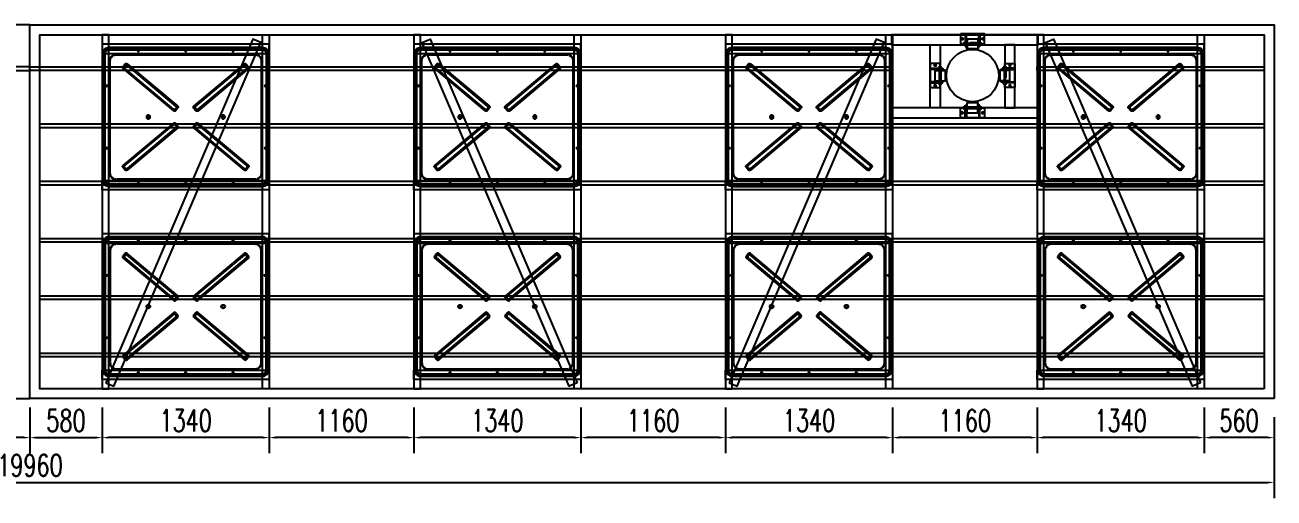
# Model space of a CAD drawing. Header units: millimetres. Extents: x 20612 to 158249, y -13511 to 156976.
# Drawn here: x 44426 to 54446, y 16648 to 20446 of the extents above; entities that cross this region are included whole.
import ezdxf

# ---------------------------------------------------------------- set-up
doc = ezdxf.new("R2010")
doc.units = ezdxf.units.MM
doc.header["$LTSCALE"] = 10
for name, pattern in [('-6_350_HOLE$0$DASH', [0.35, 0.25, -0.1]), ('CENTER2', [28.575, 19.05, -3.175, 3.175, -3.175]), ('DASHED2', [9.525, 6.35, -3.175])]:
    doc.linetypes.add(name, pattern=pattern)
for name, color, linetype in [('W-bridge approach引桥', 4, 'Continuous'), ('W-FLOAT_BOWL浮筒', 253, 'Continuous'), ('W-MOUNTING固定方式', 5, 'Continuous'), ('W-STEEL_FRAME钢架', 3, 'Continuous'), ('W-STEEL_KEEL钢龙骨', 5, 'Continuous')]:
    doc.layers.add(name, color=color, linetype=linetype)
doc.styles.add('STANDARD_T3', font='simplex.shx', dxfattribs={"width": 0.7, "bigfont": 'hztxt.shx'})
doc.dimstyles.new('W&&50', dxfattribs={"dimtxt": 175, "dimasz": 50, "dimexe": 125, "dimexo": 150, "dimgap": 50, "dimtad": 1, "dimdec": 0, "dimzin": 0, "dimdsep": 46, "dimtxsty": 'STANDARD_T3', "dimcen": 0.09, "dimclrd": 1, "dimclre": 1, "dimclrt": 7, "dimazin": 2, "dimtfac": 1, "dimtdec": 0, "dimtix": 1, "dimtmove": 2, "dimatfit": 3, "dimfxl": 100, "dimtolj": 1, "dimtzin": 0, "dimarcsym": 0})

# ---------------------------------------------------------------- blocks, each defined once
blk = doc.blocks.new('*U248')
at = {"layer": 'W-STEEL_KEEL钢龙骨'}
blk.add_lwpolyline([(-4911, -15), (4911, -15), (4911, 15), (-4911, 15)], close=True, dxfattribs=at)
blk = doc.blocks.new('*U249')
at = {"layer": 'W-bridge approach引桥', "color": 0, "linetype": 'ByBlock', "lineweight": -2, "transparency": 16777216}
for p in [(0, 0), (0, -460), (0, -920), (0, -1380), (0, -1840)]:
    blk.add_blockref('*U248', p, dxfattribs=at)
blk = doc.blocks.new('1')
at = {"layer": 'W-FLOAT_BOWL浮筒'}
for points in [[(10, -25), (540, -25, 0.414214), (550, -15), (550, 15, 0.414214), (540, 25), (10, 25, 0.414214), (0, 15), (0, -15, 0.414214)], [(15, -20), (535, -20, 0.414214), (545, -10), (545, 10, 0.414214), (535, 20), (15, 20, 0.414214), (5, 10), (5, -10, 0.414214)], [(20, -15), (530, -15, 0.414214), (540, -5), (540, 5, 0.414214), (530, 15), (20, 15, 0.414214), (10, 5), (10, -5, 0.414214)]]:
    blk.add_lwpolyline(points, format="xyb", close=True, dxfattribs=at)
blk = doc.blocks.new('fxpm')
at = {"layer": 'W-FLOAT_BOWL浮筒'}
for points in [[(35, -1105), (1265, -1105, 0.414214), (1315, -1055), (1315, -35, 0.414214), (1265, 15), (35, 15, 0.414214), (-15, -35), (-15, -1055, 0.414214)], [(35, -1085), (1265, -1085, 0.414214), (1295, -1055), (1295, -35, 0.414214), (1265, -5), (35, -5, 0.414214), (5, -35), (5, -1055, 0.414214)]]:
    blk.add_lwpolyline(points, format="xyb", close=True, dxfattribs=at)
at = {"layer": 'W-FLOAT_BOWL浮筒', "linetype": '-6_350_HOLE$0$DASH', "ltscale": 0.1}
for points in [[(35, -1095), (1265, -1095, 0.414214), (1305, -1055), (1305, -35, 0.414214), (1265, 5), (35, 5, 0.414214), (-5, -35), (-5, -1055, 0.414214)], [(95, -1050), (1205, -1050, 0.414214), (1260, -995), (1260, -95, 0.414214), (1205, -40), (95, -40, 0.414214), (40, -95), (40, -995, 0.414214)], [(95, -1045), (1205, -1045, 0.414214), (1255, -995), (1255, -95, 0.414214), (1205, -45), (95, -45, 0.414214), (45, -95), (45, -995, 0.414214)]]:
    blk.add_lwpolyline(points, format="xyb", close=True, dxfattribs=at)
at = {"layer": 'W-FLOAT_BOWL浮筒'}
for centre, radius in [((270, -15), 5), ((650, -15), 5), ((1030, -15), 5), ((15, -295), 5), ((1285, -295), 5), ((350, -545), 15), ((350, -545), 10), ((950, -545), 15), ((950, -545), 10), ((15, -795), 5), ((1285, -795), 5), ((270, -1075), 5), ((650, -1075), 5), ((1030, -1075), 5)]:
    blk.add_circle(centre, radius, dxfattribs=at)
for p, rotation in [((156, -131), 320.0184917511716), ((723, -484), 39.98150824882561), ((156, -960), 39.98150824882561), ((723, -606), 320.0184917511716)]:
    blk.add_blockref('1', p, dxfattribs=dict(at, rotation=rotation))
blk = doc.blocks.new('*U250')
at = {"layer": 'W-FLOAT_BOWL浮筒'}
blk.add_blockref('fxpm', (-650, 1306), dxfattribs=at)
at = {"layer": 'W-FLOAT_BOWL浮筒', "xscale": -1, "rotation": 180}
blk.add_blockref('fxpm', (-650, -1306), dxfattribs=at)
blk = doc.blocks.new('*U251')
at = {"layer": 'W-MOUNTING固定方式', "color": 0, "linetype": 'ByBlock', "lineweight": -2, "transparency": 16777216}
for p in [(0, 0), (2500, 0), (5000, 0), (7500, 0)]:
    blk.add_blockref('*U250', p, dxfattribs=at)
blk = doc.blocks.new('*U45')
blk.add_lwpolyline([(-12, 0), (-12, 2.5), (12, 2.5), (12, 0)], close=True)
blk = doc.blocks.new('*U46')
at = {"color": 8, "linetype": 'Continuous', "lineweight": 15}
for p, q in [((-1, 2), (-2, 1)), ((0, 1), (0, -1)), ((-1, -2), (-2, -1))]:
    blk.add_line(p, q, dxfattribs=at)
at = {"color": 7, "linetype": 'Continuous', "lineweight": 15}
for p, q in [((16, 1), (0, 1)), ((0, 0), (19, 0)), ((16, 1), (16, 0)), ((19, -1), (19, 0)), ((0, -1), (19, -1))]:
    blk.add_line(p, q, dxfattribs=at)
for centre, radius, start, end in [((-3, 0), 2.9, 41.3178, 318.6822), ((-3, 0), 1.45, 41.3178, 318.6822), ((0, 3), 2.82, 221.3178, 270), ((0, -3), 2.82, 90, 138.6822), ((0, 3), 1.37, 221.3178, 270), ((0, -3), 1.37, 90, 138.6822)]:
    blk.add_arc(centre, radius, start, end, dxfattribs=at)
blk = doc.blocks.new('无头销轴_B型_D12X150')
at = {"color": 0}
for p, q in [((-72, 6), (-72, -6)), ((72, 6), (72, -6))]:
    blk.add_line(p, q, dxfattribs=at)
blk.add_lwpolyline([(-75, 4), (-75, -4), (-72, -6), (72, -6), (75, -4), (75, 4), (72, 6), (-72, 6)], close=True, dxfattribs=at)
for centre in [(-70, 0), (70, 0)]:
    blk.add_circle(centre, 1.6, dxfattribs=at)
blk = doc.blocks.new('A$C1EDE4923')
at = {"color": 3, "linetype": 'CENTER2', "ltscale": 0.5}
for p, q in [((-235, 120), (-254, 120)), ((-146, 120), (-127, 120)), ((-284, 80), (-260, 80)), ((-272, 68), (-272, 92)), ((-97, 80), (-121, 80)), ((-109, 68), (-109, 92))]:
    blk.add_line(p, q, dxfattribs=at)
at = {"linetype": 'DASHED2'}
for p, q in [((-240, 126), (-249, 126)), ((-240, 113), (-249, 113)), ((-235, 126), (-145, 126)), ((-235, 113), (-145, 113)), ((-141, 126), (-132, 126)), ((-141, 113), (-132, 113))]:
    blk.add_line(p, q, dxfattribs=at)
at = {"color": 3, "linetype": 'CENTER2'}
blk.add_line((-241, 120), (-140, 120), dxfattribs=at)
for p, q in [((-232, 80), (-232, 160)), ((-148, 80), (-148, 160))]:
    blk.add_line(p, q)
for points in [[(-94, 40), (-94, 120), (-287, 120), (-287, 40)], [(-249, 142), (-240, 142), (-240, 40), (-249, 40)], [(-232, 160), (-148, 160), (-145, 157), (-145, 83), (-148, 80), (-232, 80), (-235, 83), (-235, 157)], [(-132, 142), (-141, 142), (-141, 40), (-132, 40)]]:
    blk.add_lwpolyline(points, close=True)
for centre in [(-272, 80), (-109, 80)]:
    blk.add_circle(centre, 7)
at = {"xscale": -1}
for name, p, rotation in [('无头销轴_B型_D12X150', (-190, 120), 180), ('*U46', (-260, 114), 270), ('*U45', (-249, 120), 90), ('*U45', (-237, 120), 90)]:
    blk.add_blockref(name, p, dxfattribs=dict(at, rotation=rotation))
for name, p, rotation in [('*U45', (-143, 120), 270), ('*U45', (-132, 120), 270), ('*U46', (-121, 114), 90)]:
    blk.add_blockref(name, p, dxfattribs=dict(rotation=rotation))
blk = doc.blocks.new('*D265')
at = {"layer": 'Defpoints', "color": 0, "transparency": 16777216}
for p in [(43886, 17525), (44466, 17525), (43886, 17133)]:
    blk.add_point(p, dxfattribs=at)
at = {"layer": 'W-bridge approach引桥', "color": 1, "lineweight": -2, "transparency": 16777216}
for p, q in [((43886, 17375), (43886, 17008)), ((44466, 17375), (44466, 17008)), ((44416, 17133), (43936, 17133))]:
    blk.add_line(p, q, dxfattribs=at)
at = {"layer": 'W-bridge approach引桥', "color": 1, "transparency": 16777216}
for points in [[(43936, 17141), (43936, 17125), (43886, 17133)], [(44416, 17141), (44416, 17125), (44466, 17133)]]:
    blk.add_solid(points, dxfattribs=at)
at = {"layer": 'W-bridge approach引桥', "color": 7, "transparency": 16777216, "insert": (44176, 17270), "char_height": 175, "attachment_point": 5, "style": 'STANDARD_T3'}
blk.add_mtext('\\A1;580', dxfattribs=at)
blk = doc.blocks.new('*D275')
at = {"layer": 'Defpoints', "color": 0, "transparency": 16777216}
for p in [(53885, 17525), (54446, 17446), (53885, 17133)]:
    blk.add_point(p, dxfattribs=at)
at = {"layer": 'W-bridge approach引桥', "color": 1, "lineweight": -2, "transparency": 16777216}
for p, q in [((53885, 17375), (53885, 17008)), ((54446, 17296), (54446, 17008)), ((54396, 17133), (53935, 17133))]:
    blk.add_line(p, q, dxfattribs=at)
at = {"layer": 'W-bridge approach引桥', "color": 1, "transparency": 16777216}
for points in [[(53935, 17141), (53935, 17125), (53885, 17133)], [(54396, 17141), (54396, 17125), (54446, 17133)]]:
    blk.add_solid(points, dxfattribs=at)
at = {"layer": 'W-bridge approach引桥', "color": 7, "transparency": 16777216, "insert": (54165, 17270), "char_height": 175, "attachment_point": 5, "style": 'STANDARD_T3'}
blk.add_mtext('\\A1;560', dxfattribs=at)
blk = doc.blocks.new('*D266')
at = {"layer": 'Defpoints', "color": 0, "transparency": 16777216}
for p in [(52545, 17525), (53885, 17525), (52545, 17133)]:
    blk.add_point(p, dxfattribs=at)
at = {"layer": 'W-bridge approach引桥', "color": 1, "lineweight": -2, "transparency": 16777216}
for p, q in [((52545, 17375), (52545, 17008)), ((53885, 17375), (53885, 17008)), ((53835, 17133), (52595, 17133))]:
    blk.add_line(p, q, dxfattribs=at)
at = {"layer": 'W-bridge approach引桥', "color": 1, "transparency": 16777216}
for points in [[(52595, 17141), (52595, 17125), (52545, 17133)], [(53835, 17141), (53835, 17125), (53885, 17133)]]:
    blk.add_solid(points, dxfattribs=at)
at = {"layer": 'W-bridge approach引桥', "color": 7, "transparency": 16777216, "insert": (53215, 17270), "char_height": 175, "attachment_point": 5, "style": 'STANDARD_T3'}
blk.add_mtext('\\A1;1340', dxfattribs=at)
blk = doc.blocks.new('*D267')
at = {"layer": 'Defpoints', "color": 0, "transparency": 16777216}
for p in [(51385, 17525), (52545, 17525), (51385, 17133)]:
    blk.add_point(p, dxfattribs=at)
at = {"layer": 'W-bridge approach引桥', "color": 1, "lineweight": -2, "transparency": 16777216}
for p, q in [((51385, 17375), (51385, 17008)), ((52545, 17375), (52545, 17008)), ((52495, 17133), (51435, 17133))]:
    blk.add_line(p, q, dxfattribs=at)
at = {"layer": 'W-bridge approach引桥', "color": 1, "transparency": 16777216}
for points in [[(51435, 17141), (51435, 17125), (51385, 17133)], [(52495, 17141), (52495, 17125), (52545, 17133)]]:
    blk.add_solid(points, dxfattribs=at)
at = {"layer": 'W-bridge approach引桥', "color": 7, "transparency": 16777216, "insert": (51965, 17270), "char_height": 175, "attachment_point": 5, "style": 'STANDARD_T3'}
blk.add_mtext('\\A1;1160', dxfattribs=at)
blk = doc.blocks.new('*D276')
at = {"layer": 'Defpoints', "color": 0, "transparency": 16777216}
for p in [(50045, 17525), (51385, 17525), (50045, 17133)]:
    blk.add_point(p, dxfattribs=at)
at = {"layer": 'W-bridge approach引桥', "color": 1, "lineweight": -2, "transparency": 16777216}
for p, q in [((50045, 17375), (50045, 17008)), ((51385, 17375), (51385, 17008)), ((51335, 17133), (50095, 17133))]:
    blk.add_line(p, q, dxfattribs=at)
at = {"layer": 'W-bridge approach引桥', "color": 1, "transparency": 16777216}
for points in [[(50095, 17141), (50095, 17125), (50045, 17133)], [(51335, 17141), (51335, 17125), (51385, 17133)]]:
    blk.add_solid(points, dxfattribs=at)
at = {"layer": 'W-bridge approach引桥', "color": 7, "transparency": 16777216, "insert": (50715, 17270), "char_height": 175, "attachment_point": 5, "style": 'STANDARD_T3'}
blk.add_mtext('\\A1;1340', dxfattribs=at)
blk = doc.blocks.new('*D277')
at = {"layer": 'Defpoints', "color": 0, "transparency": 16777216}
for p in [(48885, 17525), (50045, 17525), (48885, 17133)]:
    blk.add_point(p, dxfattribs=at)
at = {"layer": 'W-bridge approach引桥', "color": 1, "lineweight": -2, "transparency": 16777216}
for p, q in [((48885, 17375), (48885, 17008)), ((50045, 17375), (50045, 17008)), ((49995, 17133), (48935, 17133))]:
    blk.add_line(p, q, dxfattribs=at)
at = {"layer": 'W-bridge approach引桥', "color": 1, "transparency": 16777216}
for points in [[(48935, 17141), (48935, 17125), (48885, 17133)], [(49995, 17141), (49995, 17125), (50045, 17133)]]:
    blk.add_solid(points, dxfattribs=at)
at = {"layer": 'W-bridge approach引桥', "color": 7, "transparency": 16777216, "insert": (49465, 17270), "char_height": 175, "attachment_point": 5, "style": 'STANDARD_T3'}
blk.add_mtext('\\A1;1160', dxfattribs=at)
blk = doc.blocks.new('*D278')
at = {"layer": 'Defpoints', "color": 0, "transparency": 16777216}
for p in [(47545, 17525), (48885, 17525), (47545, 17133)]:
    blk.add_point(p, dxfattribs=at)
at = {"layer": 'W-bridge approach引桥', "color": 1, "lineweight": -2, "transparency": 16777216}
for p, q in [((47545, 17375), (47545, 17008)), ((48885, 17375), (48885, 17008)), ((48835, 17133), (47595, 17133))]:
    blk.add_line(p, q, dxfattribs=at)
at = {"layer": 'W-bridge approach引桥', "color": 1, "transparency": 16777216}
for points in [[(47595, 17141), (47595, 17125), (47545, 17133)], [(48835, 17141), (48835, 17125), (48885, 17133)]]:
    blk.add_solid(points, dxfattribs=at)
at = {"layer": 'W-bridge approach引桥', "color": 7, "transparency": 16777216, "insert": (48215, 17270), "char_height": 175, "attachment_point": 5, "style": 'STANDARD_T3'}
blk.add_mtext('\\A1;1340', dxfattribs=at)
blk = doc.blocks.new('*D279')
at = {"layer": 'Defpoints', "color": 0, "transparency": 16777216}
for p in [(46385, 17525), (47545, 17525), (46385, 17133)]:
    blk.add_point(p, dxfattribs=at)
at = {"layer": 'W-bridge approach引桥', "color": 1, "lineweight": -2, "transparency": 16777216}
for p, q in [((46385, 17375), (46385, 17008)), ((47545, 17375), (47545, 17008)), ((47495, 17133), (46435, 17133))]:
    blk.add_line(p, q, dxfattribs=at)
at = {"layer": 'W-bridge approach引桥', "color": 1, "transparency": 16777216}
for points in [[(46435, 17141), (46435, 17125), (46385, 17133)], [(47495, 17141), (47495, 17125), (47545, 17133)]]:
    blk.add_solid(points, dxfattribs=at)
at = {"layer": 'W-bridge approach引桥', "color": 7, "transparency": 16777216, "insert": (46965, 17270), "char_height": 175, "attachment_point": 5, "style": 'STANDARD_T3'}
blk.add_mtext('\\A1;1160', dxfattribs=at)
blk = doc.blocks.new('*D280')
at = {"layer": 'Defpoints', "color": 0, "transparency": 16777216}
for p in [(45045, 17525), (46385, 17525), (45045, 17133)]:
    blk.add_point(p, dxfattribs=at)
at = {"layer": 'W-bridge approach引桥', "color": 1, "lineweight": -2, "transparency": 16777216}
for p, q in [((45045, 17375), (45045, 17008)), ((46385, 17375), (46385, 17008)), ((46335, 17133), (45095, 17133))]:
    blk.add_line(p, q, dxfattribs=at)
at = {"layer": 'W-bridge approach引桥', "color": 1, "transparency": 16777216}
for points in [[(45095, 17141), (45095, 17125), (45045, 17133)], [(46335, 17141), (46335, 17125), (46385, 17133)]]:
    blk.add_solid(points, dxfattribs=at)
at = {"layer": 'W-bridge approach引桥', "color": 7, "transparency": 16777216, "insert": (45715, 17270), "char_height": 175, "attachment_point": 5, "style": 'STANDARD_T3'}
blk.add_mtext('\\A1;1340', dxfattribs=at)
blk = doc.blocks.new('*D268')
at = {"layer": 'Defpoints', "color": 0, "transparency": 16777216}
for p in [(44466, 17525), (45045, 17525), (45045, 17133)]:
    blk.add_point(p, dxfattribs=at)
at = {"layer": 'W-bridge approach引桥', "color": 1, "lineweight": -2, "transparency": 16777216}
for p, q in [((44466, 17375), (44466, 17008)), ((45045, 17375), (45045, 17008)), ((44516, 17133), (44995, 17133))]:
    blk.add_line(p, q, dxfattribs=at)
at = {"layer": 'W-bridge approach引桥', "color": 1, "transparency": 16777216}
for points in [[(44516, 17141), (44516, 17125), (44466, 17133)], [(44995, 17141), (44995, 17125), (45045, 17133)]]:
    blk.add_solid(points, dxfattribs=at)
at = {"layer": 'W-bridge approach引桥', "color": 7, "transparency": 16777216, "insert": (44755, 17270), "char_height": 175, "attachment_point": 5, "style": 'STANDARD_T3'}
blk.add_mtext('\\A1;580', dxfattribs=at)
blk = doc.blocks.new('*D281')
at = {"layer": 'Defpoints', "color": 0, "transparency": 16777216}
for p in [(34486, 17446), (54446, 17446), (54446, 16773)]:
    blk.add_point(p, dxfattribs=at)
at = {"layer": 'W-bridge approach引桥', "color": 1, "lineweight": -2, "transparency": 16777216}
for p, q in [((34486, 17296), (34486, 16648)), ((54446, 17296), (54446, 16648)), ((34536, 16773), (54396, 16773))]:
    blk.add_line(p, q, dxfattribs=at)
at = {"layer": 'W-bridge approach引桥', "color": 1, "transparency": 16777216}
for points in [[(34536, 16781), (34536, 16765), (34486, 16773)], [(54396, 16781), (54396, 16765), (54446, 16773)]]:
    blk.add_solid(points, dxfattribs=at)
at = {"layer": 'W-bridge approach引桥', "color": 7, "transparency": 16777216, "insert": (44466, 16910), "char_height": 175, "attachment_point": 5, "style": 'STANDARD_T3'}
blk.add_mtext('\\A1;19960', dxfattribs=at)

msp = doc.modelspace()

# ---------------------------------------------------------------- linework, layer by layer
at = {"layer": 'W-bridge approach引桥'}
for centre in [(53850.6, 19957.1), (53850.6, 19457.1), (53850.6, 18435.1), (53850.6, 17935.1)]:
    msp.add_circle(centre, 5, dxfattribs=at)
at = {"layer": 'W-MOUNTING固定方式'}
for p, q in [((52524.1, 20367.1), (52285.6, 20367.1)), ((51407.1, 20287.1), (52524.1, 20287.1))]:
    msp.add_line(p, q, dxfattribs=at)
msp.add_circle((52027, 20040.1), 210, dxfattribs=at)
at = {"layer": 'W-STEEL_FRAME钢架', "color": 2}
msp.add_line((52646.5, 20267.1), (52646.5, 20267.1), dxfattribs=at)
at = {"layer": 'W-STEEL_FRAME钢架'}
for points in [[(34485.6, 17446.1), (44465.6, 17446.1), (44465.6, 20446.1), (34485.6, 20446.1)], [(54445.6, 17446.1), (44465.6, 17446.1), (44465.6, 20446.1), (54445.6, 20446.1)], [(54366.6, 17525.1), (44544.6, 17525.1), (44544.6, 20367.1), (54366.6, 20367.1)], [(45045.1, 17525.1), (45098.1, 17525.1), (45098.1, 20367.1), (45045.1, 20367.1)], [(46385.1, 17525.1), (46332.1, 17525.1), (46332.1, 20367.1), (46385.1, 20367.1)], [(47545.1, 17525.1), (47598.1, 17525.1), (47598.1, 20367.1), (47545.1, 20367.1)], [(48885.1, 17525.1), (48832.1, 17525.1), (48832.1, 20367.1), (48885.1, 20367.1)], [(50045.1, 17525.1), (50098.1, 17525.1), (50098.1, 20367.1), (50045.1, 20367.1)], [(51385.1, 17525.1), (51332.1, 17525.1), (51332.1, 20367.1), (51385.1, 20367.1)], [(52554.1, 20367.1), (51377.1, 20367.1), (51377.1, 20287.1), (52554.1, 20287.1)], [(52545.1, 17525.1), (52598.1, 17525.1), (52598.1, 20367.1), (52545.1, 20367.1)], [(53885.1, 17525.1), (53832.1, 17525.1), (53832.1, 20367.1), (53885.1, 20367.1)], [(51687, 20287.1), (51767, 20287.1), (51767, 19780.1), (51687, 19780.1)], [(52367, 20287.1), (52287, 20287.1), (52287, 19780.1), (52367, 19780.1)], [(52554.1, 19780.1), (51377.1, 19780.1), (51377.1, 19700.1), (52554.1, 19700.1)]]:
    msp.add_lwpolyline(points, close=True, dxfattribs=at)
at = {"layer": 'W-STEEL_FRAME钢架', "color": 2}
for points in [[(46385.1, 20292.1), (45045.1, 20292.1), (45045.1, 20217.1), (46385.1, 20217.1)], [(48885.1, 20292.1), (47545.1, 20292.1), (47545.1, 20217.1), (48885.1, 20217.1)], [(51385.1, 20292.1), (50045.1, 20292.1), (50045.1, 20217.1), (51385.1, 20217.1)], [(53885.1, 20292.1), (52545.1, 20292.1), (52545.1, 20217.1), (53885.1, 20217.1)], [(46385.1, 19122.1), (45045.1, 19122.1), (45045.1, 19197.1), (46385.1, 19197.1)], [(48885.1, 19122.1), (47545.1, 19122.1), (47545.1, 19197.1), (48885.1, 19197.1)], [(51385.1, 19122.1), (50045.1, 19122.1), (50045.1, 19197.1), (51385.1, 19197.1)], [(53885.1, 19122.1), (52545.1, 19122.1), (52545.1, 19197.1), (53885.1, 19197.1)], [(46385.1, 18770.1), (45045.1, 18770.1), (45045.1, 18695.1), (46385.1, 18695.1)], [(48885.1, 18770.1), (47545.1, 18770.1), (47545.1, 18695.1), (48885.1, 18695.1)], [(51385.1, 18770.1), (50045.1, 18770.1), (50045.1, 18695.1), (51385.1, 18695.1)], [(53885.1, 18770.1), (52545.1, 18770.1), (52545.1, 18695.1), (53885.1, 18695.1)], [(46385.1, 17600.1), (45045.1, 17600.1), (45045.1, 17675.1), (46385.1, 17675.1)], [(48885.1, 17600.1), (47545.1, 17600.1), (47545.1, 17675.1), (48885.1, 17675.1)], [(51385.1, 17600.1), (50045.1, 17600.1), (50045.1, 17675.1), (51385.1, 17675.1)], [(53885.1, 17600.1), (52545.1, 17600.1), (52545.1, 17675.1), (53885.1, 17675.1)]]:
    msp.add_lwpolyline(points, close=True, dxfattribs=at)
at = {"layer": 'W-STEEL_FRAME钢架', "color": 6}
for points in [[(45074.6, 17573.2), (45139, 17545.7), (46317.4, 20304.6), (46253, 20332.1)], [(48855.5, 17573.2), (48791.1, 17545.7), (47612.7, 20304.6), (47677.1, 20332.1)], [(50074.6, 17573.2), (50139, 17545.7), (51317.4, 20304.6), (51253, 20332.1)], [(53855.5, 17573.2), (53791.1, 17545.7), (52612.7, 20304.6), (52677.1, 20332.1)]]:
    msp.add_lwpolyline(points, close=True, dxfattribs=at)
at = {"layer": 'W-STEEL_KEEL钢龙骨'}
for points in [[(37545.1, 20081.1), (44465.6, 20081.1), (44465.6, 20111.1), (37545.1, 20111.1)], [(51386.1, 20081.1), (44465.6, 20081.1), (44465.6, 20111.1), (51386.1, 20111.1)], [(54366.6, 20081.1), (52545.1, 20081.1), (52545.1, 20111.1), (54366.6, 20111.1)]]:
    msp.add_lwpolyline(points, close=True, dxfattribs=at)

# ---------------------------------------------------------------- block references
at = {"color": 6, "lineweight": 5, "extrusion": (0, 0, -1), "xscale": -1, "zscale": -1}
for p, rotation in [((-51836.5, 20414.7), 180), ((-51647.4, 19849.7), 90)]:
    msp.add_blockref('A$C1EDE4923', p, dxfattribs=dict(at, rotation=rotation))
at = {"color": 6, "lineweight": 5, "extrusion": (0, 0, -1), "zscale": -1, "rotation": 270}
msp.add_blockref('A$C1EDE4923', (-52406.5, 19849.7), dxfattribs=at)
at = {"color": 6, "lineweight": 5, "extrusion": (0, 0, -1), "zscale": -1}
msp.add_blockref('A$C1EDE4923', (-51836.5, 19660.6), dxfattribs=at)
at = {"layer": 'W-bridge approach引桥', "xscale": -1}
msp.add_blockref('*U249', (49455.6, 19636.1), dxfattribs=at)
at = {"layer": 'W-MOUNTING固定方式', "xscale": -1}
msp.add_blockref('*U251', (53215.6, 18946.1), dxfattribs=at)

# ---------------------------------------------------------------- dimensions: what is measured, and where the dimension line sits
at = {"layer": 'W-bridge approach引桥'}
for base, p1, p2, picture, middle in [((54445.6, 16772.9), (34485.6, 17446.1), (54445.6, 17446.1), '*D281', (44465.6, 16910.4)), ((43886.0635992, 17132.9445576), (44465.5635992, 17525.1352112), (43886.0635992, 17525.1352112), '*D265', (44175.8135992, 17270.4445576))]:
    dim = msp.add_linear_dim(base=base, p1=p1, p2=p2, dimstyle='W&&50', dxfattribs=at)
    dim.commit()
    dim.dimension.update_dxf_attribs({"geometry": picture, "text_midpoint": middle})
for base, p1, p2, picture, middle in [((45045.0635992, 17132.9445576), (44465.5635992, 17525.1352112), (45045.0635992, 17525.1352112), '*D268', (44755.3135992, 17270.4445576)), ((45045.1, 17132.9), (46385.1, 17525.1), (45045.1, 17525.1), '*D280', (45715.1, 17270.4)), ((46385.1, 17132.9), (47545.1, 17525.1), (46385.1, 17525.1), '*D279', (46965.1, 17270.4)), ((47545.1, 17132.9), (48885.1, 17525.1), (47545.1, 17525.1), '*D278', (48215.1, 17270.4)), ((48885.1, 17132.9), (50045.1, 17525.1), (48885.1, 17525.1), '*D277', (49465.1, 17270.4)), ((50045.1, 17132.9), (51385.1, 17525.1), (50045.1, 17525.1), '*D276', (50715.1, 17270.4)), ((51385.1, 17132.9), (52545.1, 17525.1), (51385.1, 17525.1), '*D267', (51965.1, 17270.4)), ((52545.1, 17132.9), (53885.1, 17525.1), (52545.1, 17525.1), '*D266', (53215.1, 17270.4)), ((53885.0635992, 17132.9445576), (54445.5635992, 17446.1352112), (53885.0635992, 17525.1352112), '*D275', (54165.3135992, 17270.4445576))]:
    dim = msp.add_linear_dim(base=base, p1=p1, p2=p2, angle=180, dimstyle='W&&50', dxfattribs=at)
    dim.commit()
    dim.dimension.update_dxf_attribs({"geometry": picture, "text_midpoint": middle})

doc.saveas('drawing.dxf')
